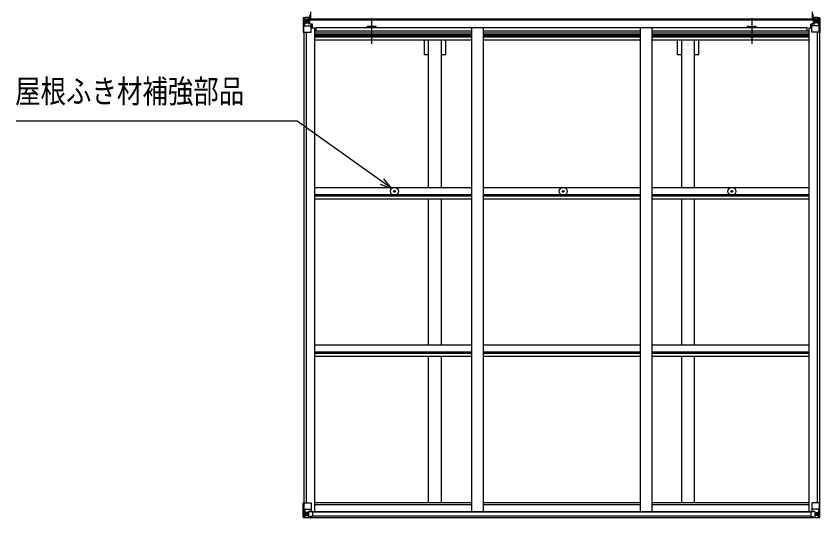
# Model space of a CAD drawing. Units: millimetres, scale not verified. Extents: x -12615 to 12615, y -8911 to 8915.
# Drawn here: x -2558 to 853, y 692 to 2820 of the extents above; entities that cross this region are included whole.
import ezdxf
from ezdxf.enums import TextEntityAlignment as Align

# ---------------------------------------------------------------- set-up
doc = ezdxf.new("R2010")
doc.units = ezdxf.units.MM
doc.header["$LTSCALE"] = 50
for name, color, linetype in [('0-4_YKK_12', 2, 'Continuous'), ('0-5_YKK_13', 4, 'Continuous'), ('0-6_YKK_A1', 4, 'Continuous'), ('0-7_YKK_D', 6, 'Continuous')]:
    doc.layers.add(name, color=color, linetype=linetype)
doc.styles.add('ＭＳ ゴシック', font='')
doc.styles.get('ＭＳ ゴシック').set_extended_font_data('MS Gothic')

msp = doc.modelspace()

# ---------------------------------------------------------------- linework, layer by layer
at = {"layer": '0-4_YKK_12'}
for p, q in [((-1049.44, 2811.44), (-1049.44, 2702.67)), ((563.56, 2811.44), (563.56, 2702.67))]:
    msp.add_line(p, q, dxfattribs=at)
at = {"layer": '0-5_YKK_13'}
for p, q in [((-1338.94, 2811.98), (-1338.94, 2811.94)), ((-1338, 2812.98), (-1338, 2812.98)), ((-1338, 2812.94), (-1338, 2812.98)), ((-1329.03, 2813.37), (-1336.96, 2812.89)), ((-1336.1, 2811.92), (-1336.1, 2811.86)), ((-1336.1, 2751.27), (-1336.1, 2811.86)), ((-1332.13, 2808.48), (-1334.86, 2812.15)), ((-1331.27, 2804.97), (-1328.94, 2805.03)), ((-1331.27, 2791.5), (-1331.27, 2804.97)), ((-1316.94, 2814.16), (-1328.94, 2813.37)), ((-1328.94, 2805.03), (-1316.94, 2805.03)), ((-1323.46, 2797.83), (-1323.46, 2796.87)), ((-1317.94, 2805.03), (-1316.94, 2805.03)), ((-1310.44, 2814.67), (-1316.94, 2814.27)), ((-1316.94, 2788.17), (-1316.94, 2814.27)), ((-1316.94, 2813.39), (-1310.44, 2813.78)), ((-1315.44, 2808.56), (-1316.94, 2808.56)), ((-1315.44, 2805.03), (-1316.94, 2805.03)), ((-1310.44, 2812.86), (-1315.44, 2812.77)), ((-1314.94, 2808.2), (-1315.44, 2808.2)), ((-1311.44, 2803.27), (-1315.44, 2803.27)), ((-1315.33, 2806.9), (-1311.44, 2806.9)), ((-1314.95, 2807.11), (-1314.95, 2807.28)), ((-1314.95, 2807.28), (-1314.94, 2807.28)), ((-1314.94, 2809.23), (-1314.94, 2807.28)), ((-1307.44, 2809.23), (-1314.94, 2809.23)), ((-1307.44, 2809.2), (-1314.94, 2809.2)), ((-1314.94, 2808.2), (-1307.44, 2808.2)), ((-1307.44, 2807.34), (-1314.94, 2807.28)), ((-1311.44, 2787.17), (-1311.44, 2807.14)), ((-1310.44, 2813.78), (-1310.44, 2814.67)), ((-1310.44, 2813.27), (-1310.44, 2813.78)), ((-1310.44, 2813.27), (-1310.44, 2812.86)), ((-1310.44, 2812.86), (-1310.44, 2812.04)), ((-1309.94, 2811.23), (-1309.94, 2828.23)), ((-1309.94, 2812.48), (-1307.44, 2812.48)), ((-1309.94, 2812.26), (-1307.44, 2812.26)), ((-1309.94, 2811.23), (-1307.44, 2811.23)), ((-1308.44, 2811.23), (-1308.44, 2828.23)), ((-1307.44, 2811.23), (-1307.44, 2828.23)), ((821.56, 2811.23), (821.56, 2828.23)), ((824.06, 2812.48), (821.56, 2812.48)), ((824.06, 2812.26), (821.56, 2812.26)), ((824.06, 2811.23), (821.56, 2811.23)), ((821.56, 2809.23), (829.06, 2809.23)), ((821.56, 2809.2), (829.06, 2809.2)), ((829.06, 2808.2), (821.56, 2808.2)), ((821.56, 2807.34), (829.06, 2807.28)), ((822.56, 2811.23), (822.56, 2828.23)), ((824.06, 2811.23), (824.06, 2828.23)), ((824.56, 2814.67), (831.06, 2814.27)), ((824.56, 2813.78), (824.56, 2814.67)), ((831.06, 2813.39), (824.56, 2813.78)), ((824.56, 2813.27), (824.56, 2813.78)), ((824.56, 2813.27), (824.56, 2812.86)), ((824.56, 2812.86), (829.56, 2812.77)), ((824.56, 2812.86), (824.56, 2812.04)), ((825.56, 2787.17), (825.56, 2807.14)), ((829.45, 2806.9), (825.56, 2806.9)), ((825.56, 2803.27), (829.56, 2803.27)), ((829.06, 2809.23), (829.06, 2807.28)), ((829.06, 2808.2), (829.56, 2808.2)), ((829.06, 2807.11), (829.06, 2807.28)), ((829.06, 2807.28), (829.06, 2807.28)), ((829.56, 2808.56), (831.06, 2808.56)), ((829.56, 2805.03), (831.06, 2805.03)), ((831.06, 2788.17), (831.06, 2814.27)), ((831.06, 2814.16), (843.06, 2813.37)), ((832.06, 2805.03), (831.06, 2805.03)), ((843.06, 2805.03), (831.06, 2805.03)), ((837.58, 2797.83), (837.58, 2796.87)), ((845.39, 2804.97), (843.06, 2805.03)), ((843.15, 2813.37), (851.07, 2812.89)), ((845.39, 2791.5), (845.39, 2804.97)), ((846.25, 2808.48), (848.98, 2812.15)), ((850.21, 2811.92), (850.22, 2811.86)), ((850.22, 2751.27), (850.22, 2811.86)), ((852.12, 2812.98), (852.12, 2812.98)), ((852.12, 2812.94), (852.12, 2812.98)), ((853.06, 2811.98), (853.06, 2811.94)), ((-1335.55, 2778.15), (-1331.41, 2790.24)), ((-1335.55, 2778.15), (-1328.94, 2777.94)), ((-1328.94, 2791.47), (-1331.27, 2791.5)), ((-1328.94, 2791.47), (-1316.94, 2791.47)), ((-1328.94, 2791.47), (-1328.94, 2791.47)), ((-1328.94, 2777.94), (-1304.94, 2777.94)), ((-1315.44, 2791.47), (-1316.94, 2791.47)), ((-1316.11, 2787.91), (-1305.77, 2786.26)), ((-1316.11, 2787.28), (-1316.11, 2787.91)), ((-1305.77, 2785.63), (-1316.11, 2787.28)), ((-1311.44, 2795.07), (-1315.44, 2795.07)), ((-1305.77, 2786.26), (-1305.77, 2785.63)), ((-1305.49, 2786.18), (-1301.44, 2786.15)), ((-1304.94, 2752.27), (-1304.94, 2785.37)), ((-1300.44, 2774.27), (-1304.94, 2774.27)), ((-1300.44, 2786.14), (-1301.44, 2786.15)), ((-1301.44, 2784.41), (-1300.44, 2784.42)), ((-1300.44, 2769.92), (-1300.44, 2786.14)), ((814.56, 2786.14), (815.56, 2786.15)), ((814.56, 2769.92), (814.56, 2786.14)), ((815.56, 2784.41), (814.56, 2784.42)), ((814.56, 2774.27), (819.06, 2774.27)), ((819.61, 2786.18), (815.56, 2786.15)), ((819.06, 2752.27), (819.06, 2785.37)), ((843.06, 2777.94), (819.06, 2777.94)), ((830.23, 2787.91), (819.89, 2786.26)), ((819.89, 2785.63), (830.23, 2787.28)), ((819.89, 2786.26), (819.89, 2785.63)), ((825.56, 2795.07), (829.56, 2795.07)), ((829.56, 2791.47), (831.06, 2791.47)), ((830.23, 2787.28), (830.23, 2787.91)), ((843.06, 2791.47), (831.06, 2791.47)), ((843.06, 2791.47), (845.39, 2791.5)), ((843.06, 2791.47), (843.06, 2791.47)), ((849.67, 2778.15), (843.06, 2777.94)), ((849.67, 2778.15), (845.53, 2790.24)), ((-1336.1, 2751.27), (-1305.94, 2751.27)), ((850.22, 2751.27), (820.06, 2751.27)), ((-954.36, 2076.96), (-953.26, 2076.98)), ((-954.36, 2075.96), (-953.26, 2075.94)), ((-953.26, 2076.98), (-952.74, 2077.08)), ((-953.26, 2075.94), (-952.74, 2075.84)), ((-952.64, 2077.59), (-952.74, 2077.08)), ((-952.64, 2075.32), (-952.74, 2075.84)), ((-952.62, 2078.7), (-952.64, 2077.59)), ((-952.62, 2074.21), (-952.64, 2075.32)), ((-951.62, 2078.7), (-951.6, 2077.59)), ((-951.62, 2074.21), (-951.6, 2075.32)), ((-951.6, 2077.59), (-951.5, 2077.08)), ((-951.6, 2075.32), (-951.5, 2075.84)), ((-950.98, 2076.98), (-951.5, 2077.08)), ((-950.98, 2075.94), (-951.5, 2075.84)), ((-949.87, 2076.96), (-950.98, 2076.98)), ((-949.87, 2075.96), (-950.98, 2075.94)), ((-238.36, 2076.96), (-237.26, 2076.98)), ((-238.36, 2075.96), (-237.26, 2075.94)), ((-237.26, 2076.98), (-236.74, 2077.08)), ((-237.26, 2075.94), (-236.74, 2075.84)), ((-236.64, 2077.59), (-236.74, 2077.08)), ((-236.64, 2075.32), (-236.74, 2075.84)), ((-236.62, 2078.7), (-236.64, 2077.59)), ((-236.62, 2074.21), (-236.64, 2075.32)), ((-235.62, 2078.7), (-235.6, 2077.59)), ((-235.62, 2074.21), (-235.6, 2075.32)), ((-235.6, 2077.59), (-235.5, 2077.08)), ((-235.6, 2075.32), (-235.5, 2075.84)), ((-234.98, 2076.98), (-235.5, 2077.08)), ((-234.98, 2075.94), (-235.5, 2075.84)), ((-233.87, 2076.96), (-234.98, 2076.98)), ((-233.87, 2075.96), (-234.98, 2075.94)), ((477.64, 2076.96), (478.74, 2076.98)), ((477.64, 2075.96), (478.74, 2075.94)), ((478.74, 2076.98), (479.26, 2077.08)), ((478.74, 2075.94), (479.26, 2075.84)), ((479.36, 2077.59), (479.26, 2077.08)), ((479.36, 2075.32), (479.26, 2075.84)), ((479.38, 2078.7), (479.36, 2077.59)), ((479.38, 2074.21), (479.36, 2075.32)), ((480.38, 2078.7), (480.4, 2077.59)), ((480.38, 2074.21), (480.4, 2075.32)), ((480.4, 2077.59), (480.5, 2077.08)), ((480.4, 2075.32), (480.5, 2075.84)), ((481.02, 2076.98), (480.5, 2077.08)), ((481.02, 2075.94), (480.5, 2075.84)), ((482.13, 2076.96), (481.02, 2076.98)), ((482.13, 2075.96), (481.02, 2075.94)), ((-1338.94, 755.29), (-1305.94, 755.29)), ((-1338.94, 694.58), (-1338.94, 755.29)), ((-1336.1, 755.29), (-1336.1, 694.71)), ((-1304.94, 754.29), (-1304.94, 721.2)), ((819.06, 754.29), (819.06, 721.2)), ((853.06, 755.29), (820.06, 755.29)), ((850.22, 755.29), (850.22, 694.71)), ((853.06, 694.58), (853.06, 755.29)), ((-1335.55, 728.41), (-1328.94, 728.63)), ((-1335.55, 728.41), (-1331.41, 716.33)), ((-1328.94, 728.63), (-1304.94, 728.63)), ((-1316.94, 719.08), (-1310.44, 719.08)), ((-1316.94, 719.08), (-1316.94, 692.29)), ((-1305.77, 720.94), (-1316.11, 719.28)), ((-1316.11, 719.28), (-1316.11, 719.08)), ((-1313.42, 719.08), (-1305.77, 720.3)), ((-1310.44, 719.08), (-1301.44, 719.05)), ((-1305.77, 720.3), (-1305.77, 720.94)), ((-1300.44, 718.14), (-1300.44, 697.98)), ((814.56, 718.14), (814.56, 697.98)), ((824.56, 719.08), (815.56, 719.05)), ((843.06, 728.63), (819.06, 728.63)), ((819.89, 720.94), (830.23, 719.28)), ((819.89, 720.3), (819.89, 720.94)), ((827.54, 719.08), (819.89, 720.3)), ((831.06, 719.08), (824.56, 719.08)), ((830.23, 719.28), (830.23, 719.08)), ((831.06, 719.08), (831.06, 692.29)), ((849.67, 728.41), (843.06, 728.63)), ((849.67, 728.41), (845.53, 716.33)), ((-1338, 693.63), (-1338, 693.58)), ((-1329.03, 693.2), (-1336.95, 693.67)), ((-1336.09, 694.64), (-1336.1, 694.71)), ((-1332.13, 698.08), (-1334.86, 694.42)), ((-1328.94, 715.09), (-1331.27, 715.06)), ((-1331.27, 715.06), (-1331.27, 701.59)), ((-1331.27, 701.59), (-1328.94, 701.53)), ((-1328.94, 715.09), (-1328.94, 715.09)), ((-1316.94, 715.09), (-1328.94, 715.09)), ((-1328.94, 701.54), (-1316.94, 701.54)), ((-1316.94, 692.41), (-1328.94, 693.19)), ((-1324.42, 708.73), (-1324.42, 709.69)), ((-1310.44, 691.9), (-1310.44, 697.84)), ((-1301.44, 697.27), (-1310.44, 697.21)), ((815.56, 697.27), (824.56, 697.21)), ((824.56, 691.9), (824.56, 697.84)), ((831.06, 715.09), (843.06, 715.09)), ((843.06, 701.54), (831.06, 701.54)), ((831.06, 692.41), (843.06, 693.19)), ((838.54, 708.73), (838.54, 709.69)), ((843.06, 715.09), (843.06, 715.09)), ((843.06, 715.09), (845.39, 715.06)), ((845.39, 701.59), (843.06, 701.53)), ((843.15, 693.2), (851.07, 693.67)), ((845.39, 715.06), (845.39, 701.59)), ((846.25, 698.08), (848.98, 694.42)), ((850.21, 694.64), (850.22, 694.71)), ((852.12, 693.63), (852.12, 693.58))]:
    msp.add_line(p, q, dxfattribs=at)
for points in [[(-1338.94, 2811.94), (-1338.94, 2751.27), (-1336.1, 2751.27)], [(-1338, 2812.98), (-1328.94, 2813.54), (-1316.94, 2814.27)], [(-1325.38, 2798.79), (-1326.34, 2798.79), (-1326.34, 2799.75), (-1325.38, 2799.75)], [(-1324.42, 2800.71), (-1324.42, 2801.67), (-1323.46, 2801.67), (-1323.46, 2800.71)], [(-1323.46, 2796.87), (-1324.42, 2796.87), (-1324.42, 2797.83)], [(-1322.5, 2799.75), (-1321.54, 2799.75), (-1321.54, 2798.79), (-1322.5, 2798.79)], [(-1310.44, 2813.27), (-1315.44, 2813.27), (-1315.44, 2787.81)], [(-1307.44, 2807.18), (-1314.94, 2807.11), (-1314.95, 2807.11)], [(821.56, 2807.18), (829.06, 2807.11), (829.06, 2807.11)], [(824.56, 2813.27), (829.56, 2813.27), (829.56, 2787.81)], [(852.12, 2812.98), (843.06, 2813.54), (831.06, 2814.27)], [(836.62, 2799.75), (835.66, 2799.75), (835.66, 2798.79), (836.62, 2798.79)], [(838.54, 2800.71), (838.54, 2801.67), (837.58, 2801.67), (837.58, 2800.71)], [(837.58, 2796.87), (838.54, 2796.87), (838.54, 2797.83)], [(839.5, 2798.79), (840.46, 2798.79), (840.46, 2799.75), (839.5, 2799.75)], [(853.06, 2811.94), (853.06, 2751.27), (850.22, 2751.27)], [(-1301.44, 2786.15), (-1301.44, 2784.41), (-1304.94, 2784.4)], [(815.56, 2786.15), (815.56, 2784.41), (819.06, 2784.4)], [(-1338, 693.58), (-1328.94, 693.03), (-1310.44, 691.9)], [(-1325.38, 706.81), (-1326.34, 706.81), (-1326.34, 707.77), (-1325.38, 707.77)], [(-1324.42, 709.69), (-1323.46, 709.69), (-1323.46, 708.73)], [(-1323.46, 705.85), (-1323.46, 704.89), (-1324.42, 704.89), (-1324.42, 705.85)], [(-1322.5, 707.77), (-1321.54, 707.77), (-1321.54, 706.81), (-1322.5, 706.81)], [(-1300.44, 697.98), (-1300.45, 697.88), (-1310.44, 697.84)], [(814.56, 697.98), (814.57, 697.88), (824.56, 697.84)], [(852.12, 693.58), (843.06, 693.03), (824.56, 691.9)], [(836.62, 707.77), (835.66, 707.77), (835.66, 706.81), (836.62, 706.81)], [(838.54, 709.69), (837.58, 709.69), (837.58, 708.73)], [(837.58, 705.85), (837.58, 704.89), (838.54, 704.89), (838.54, 705.85)], [(839.5, 706.81), (840.46, 706.81), (840.46, 707.77), (839.5, 707.77)]]:
    msp.add_lwpolyline(points, dxfattribs=at)
for centre, radius in [((-1323.94, 2799.27), 5.3), ((838.06, 2799.27), 5.3), ((-952.12, 2076.46), 17), ((-236.12, 2076.46), 17), ((479.88, 2076.46), 17), ((-952.12, 2076.46), 4), ((-236.12, 2076.46), 4), ((479.88, 2076.46), 4), ((-1323.94, 707.29), 5.3), ((838.06, 707.29), 5.3)]:
    msp.add_circle(centre, radius, dxfattribs=at)
for centre, radius, start, end in [((-1337.94, 2811.98), 0.999, 93.4424, 179.95083), ((-1337.94, 2811.98), 1, 93.50017, 180.00079), ((-1337.94, 2811.94), 0.999, 93.4424, 179.95083), ((-1336.79, 2825.59), 12.7, 269.24466, 275.10311), ((-1334.81, 2811.98), 1.28, 131.17831, 182.45895), ((-1325.38, 2800.71), 0.96, 270, 0), ((-1325.38, 2797.83), 0.96, 0, 90), ((-1322.5, 2800.71), 0.96, 180, 270), ((-1322.5, 2797.83), 0.96, 90, 180), ((-1314.94, 2809.73), 0.5, 179.99802, 269.99691), ((-1314.94, 2809.7), 0.5, 180.00109, 270.00109), ((-1314.94, 2806.77), 0.5, 90.52895, 180.04464), ((-1314.93, 2806.6), 0.513, 91.88028, 181.04707), ((829.06, 2809.73), 0.5, 270.00309, 0.00198), ((829.06, 2809.7), 0.5, 269.99891, 359.99891), ((829.06, 2806.77), 0.5, 359.95536, 89.47105), ((829.05, 2806.6), 0.513, 358.95293, 88.11972), ((836.62, 2800.71), 0.96, 270, 0), ((836.62, 2797.83), 0.96, 0, 90), ((839.5, 2800.71), 0.96, 180, 270), ((839.5, 2797.83), 0.96, 90, 180), ((848.93, 2811.98), 1.28, 357.54105, 48.82169), ((850.91, 2825.59), 12.7, 264.89689, 270.75534), ((852.06, 2811.98), 0.999, 0.04917, 86.5576), ((852.06, 2811.98), 1, 359.99921, 86.49983), ((852.06, 2811.94), 0.999, 0.04917, 86.5576), ((-1316, 2788.85), 0.937, 182.32209, 263.26766), ((-1316, 2788.21), 0.937, 182.32209, 263.26766), ((-1305.88, 2785.33), 0.937, 2.32209, 83.26766), ((-1305.88, 2784.7), 0.937, 2.32209, 83.26766), ((820, 2785.33), 0.937, 96.73234, 177.67791), ((820, 2784.7), 0.937, 96.73234, 177.67791), ((830.12, 2788.85), 0.937, 276.73234, 357.67791), ((830.12, 2788.21), 0.937, 276.73234, 357.67791), ((-1305.94, 2752.27), 1, 270, 0), ((820.06, 2752.27), 1, 180, 270), ((-952.12, 2076.46), 2.3, 167.44414, 192.55586), ((-952.12, 2076.46), 2.3, 77.44414, 102.55586), ((-952.12, 2076.46), 2.3, 257.44414, 282.55586), ((-952.12, 2076.46), 2.3, 347.44414, 12.55586), ((-236.12, 2076.46), 2.3, 167.44414, 192.55586), ((-236.12, 2076.46), 2.3, 77.44414, 102.55586), ((-236.12, 2076.46), 2.3, 257.44414, 282.55586), ((-236.12, 2076.46), 2.3, 347.44414, 12.55586), ((479.88, 2076.46), 2.3, 167.44414, 192.55586), ((479.88, 2076.46), 2.3, 77.44414, 102.55586), ((479.88, 2076.46), 2.3, 257.44414, 282.55586), ((479.88, 2076.46), 2.3, 347.44414, 12.55586), ((-1305.94, 754.29), 1, 0, 90), ((820.06, 754.29), 1, 90, 180), ((-1316, 718.35), 0.937, 96.73234, 129.06602), ((-1305.88, 721.87), 0.937, 276.73234, 357.67791), ((-1305.88, 721.23), 0.937, 276.73234, 357.67791), ((820, 721.87), 0.937, 182.32209, 263.26766), ((820, 721.23), 0.937, 182.32209, 263.26766), ((830.12, 718.35), 0.937, 50.93398, 83.26766), ((-1337.94, 694.62), 0.999, 180.04917, 266.5576), ((-1337.94, 694.58), 0.999, 180.04917, 266.5576), ((-1337.94, 694.58), 1, 179.99921, 266.49983), ((-1336.79, 680.97), 12.7, 84.89689, 90.75534), ((-1334.81, 694.59), 1.28, 177.54105, 228.82169), ((-1325.38, 708.73), 0.96, 270, 0), ((-1325.38, 705.85), 0.96, 0, 90), ((-1322.5, 708.73), 0.96, 180, 270), ((-1322.5, 705.85), 0.96, 90, 180), ((836.62, 708.73), 0.96, 270, 0), ((836.62, 705.85), 0.96, 0, 90), ((839.5, 708.73), 0.96, 180, 270), ((839.5, 705.85), 0.96, 90, 180), ((848.93, 694.59), 1.28, 311.17831, 2.45895), ((850.91, 680.97), 12.7, 89.24466, 95.10311), ((852.06, 694.62), 0.999, 273.4424, 359.95083), ((852.06, 694.58), 0.999, 273.4424, 359.95083), ((852.06, 694.58), 1, 273.50017, 0.00079)]:
    msp.add_arc(centre, radius, start, end, dxfattribs=at)
for centre, major_axis, ratio, start_param, end_param in [((-1137, 2825.29), (201, 12.36), 0.060933, 3.1373463, 3.1378449), ((-1336, 2813.06), (2, 0.12), 0.060933, 3.1378449, 4.2119296), ((-1335.81, 2809.96), (-0.02, 3), 0.466854, 5.5234897, 6.1575023), ((-1334.14, 2804.89), (0.03, 5), 0.573921, 4.7320603, 5.5159136), ((-1410.69, 2805.03), (81.75, 0), 0.061163, 0, 0.0007725), ((924.81, 2805.03), (-81.75, 0), 0.061163, 6.2824128, 6.2831853), ((848.26, 2804.89), (-0.03, 5), 0.573921, 0.7672717, 1.551125), ((849.93, 2809.96), (0.02, 3), 0.466854, 0.125683, 0.7596956), ((850.12, 2813.06), (-2, 0.12), 0.060933, 2.0712557, 3.1453404), ((651.12, 2825.29), (-201, 12.36), 0.060933, 3.1453404, 3.145839), ((-1334.83, 2780.5), (0.85, 2.32), 0.403757, 2.3087461, 3.2744049), ((-1332.68, 2791.52), (0, 3), 0.468246, 4.2703918, 4.7058971), ((846.8, 2791.52), (0, 3), 0.468246, 1.5772882, 2.0127935), ((848.95, 2780.5), (-0.85, 2.32), 0.403757, 3.0087805, 3.9744392), ((-1334.83, 726.06), (0.85, -2.32), 0.403757, 3.0087805, 3.9744392), ((-1332.68, 715.04), (0, -3), 0.468246, 1.5772882, 2.0127935), ((-1301.44, 718.14), (1, -0.021), 0.906239, 0.0187047, 1.589501), ((815.56, 718.14), (-1, -0.021), 0.906239, 4.6936843, 6.2644806), ((846.8, 715.04), (0, -3), 0.468246, 4.2703918, 4.7058971), ((848.95, 726.06), (-0.85, -2.32), 0.403757, 2.3087461, 3.2744049), ((-1336, 693.5), (2, -0.12), 0.060933, 2.0712557, 3.1453404), ((-1137, 681.27), (201, -12.36), 0.060933, 3.1453404, 3.145839), ((-1335.81, 696.6), (-0.02, -3), 0.466854, 0.125683, 0.7596956), ((-1334.14, 701.67), (0.03, -5), 0.573921, 0.7672717, 1.551125), ((-1410.69, 701.54), (81.75, 0), 0.061163, 6.2824128, 6.2831853), ((-1301.44, 697.98), (1, 0.012), 0.707053, 4.7036637, 6.124411), ((815.56, 697.98), (-1, 0.012), 0.707053, 0.1587743, 1.5795216), ((924.81, 701.54), (-81.75, 0), 0.061163, 0, 0.0007725), ((848.26, 701.67), (-0.03, -5), 0.573921, 4.7320603, 5.5159136), ((849.93, 696.6), (0.02, -3), 0.466854, 5.5234897, 6.1575023), ((850.12, 693.5), (-2, -0.12), 0.060933, 3.1378449, 4.2119296), ((651.12, 681.27), (-201, -12.36), 0.060933, 3.1373463, 3.1378449)]:
    msp.add_ellipse(centre, major_axis=major_axis, ratio=ratio, start_param=start_param, end_param=end_param, dxfattribs=at)
at = {"layer": '0-6_YKK_A1'}
for p, q in [((-1307.44, 2802.23), (-1307.44, 2837.23)), ((821.56, 2802.23), (821.56, 2837.23)), ((-1315.44, 2812.04), (-1309.94, 2812.04)), ((-1315.44, 2809.9), (-1307.44, 2809.9)), ((821.56, 2806.97), (-1307.44, 2806.97)), ((821.56, 2802.23), (-1307.44, 2802.23)), ((821.56, 2809.9), (829.56, 2809.9)), ((824.06, 2812.04), (829.56, 2812.04)), ((-1304.94, 2769.92), (-1291.94, 2769.92)), ((-1291.94, 2769.92), (-1291.94, 719.27)), ((-1284.44, 2756.24), (-1284.44, 2771.76)), ((-1284.44, 2771.76), (798.56, 2771.76)), ((-1036.94, 2776.11), (-1061.94, 2776.11)), ((-625.94, 2771.74), (-625.94, 719.27)), ((-575.94, 2771.74), (-575.94, 719.27)), ((90.06, 2771.74), (90.06, 719.27)), ((140.06, 2771.74), (140.06, 719.27)), ((551.06, 2776.11), (576.06, 2776.11)), ((798.56, 2756.24), (798.56, 2771.76)), ((806.06, 2769.92), (806.06, 719.27)), ((806.06, 2769.92), (819.06, 2769.92)), ((-1336.94, 2751.27), (-1336.94, 755.29)), ((-1327.24, 2751.27), (-1327.24, 755.29)), ((-625.94, 2756.24), (-1291.94, 2756.24)), ((-625.94, 2747.85), (-1291.94, 2747.85)), ((-625.94, 2739.65), (-1291.94, 2739.65)), ((-625.94, 2735.72), (-1291.94, 2735.72)), ((-625.94, 2730.64), (-1291.94, 2730.64)), ((90.06, 2756.24), (-575.94, 2756.24)), ((90.06, 2747.85), (-575.94, 2747.85)), ((90.06, 2739.65), (-575.94, 2739.65)), ((90.06, 2735.72), (-575.94, 2735.72)), ((90.06, 2730.64), (-575.94, 2730.64)), ((806.06, 2756.24), (140.06, 2756.24)), ((806.06, 2747.85), (140.06, 2747.85)), ((806.06, 2739.65), (140.06, 2739.65)), ((806.06, 2735.72), (140.06, 2735.72)), ((806.06, 2730.64), (140.06, 2730.64)), ((841.36, 2751.27), (841.36, 755.29)), ((851.06, 2751.27), (851.06, 755.29)), ((-625.94, 2717.63), (-1291.94, 2717.63)), ((-825.14, 2656.04), (-825.14, 2717.63)), ((-807.44, 2090.98), (-807.44, 2717.63)), ((-752.44, 2090.98), (-752.44, 2717.63)), ((-734.74, 2656.04), (-734.74, 2717.63)), ((90.06, 2717.63), (-575.94, 2717.63)), ((806.06, 2717.63), (140.06, 2717.63)), ((248.86, 2656.04), (248.86, 2717.63)), ((266.56, 2090.98), (266.56, 2717.63)), ((321.56, 2090.98), (321.56, 2717.63)), ((339.26, 2656.04), (339.26, 2717.63)), ((-807.44, 2656.04), (-825.14, 2656.04)), ((-734.74, 2656.04), (-752.44, 2656.04)), ((266.56, 2656.04), (248.86, 2656.04)), ((339.26, 2656.04), (321.56, 2656.04)), ((-625.94, 2090.98), (-1291.91, 2090.98)), ((90.06, 2090.98), (-575.94, 2090.98)), ((806.06, 2090.98), (140.06, 2090.98)), ((-625.94, 2061.24), (-1291.91, 2061.24)), ((-625.94, 2056.69), (-1291.91, 2056.69)), ((90.06, 2061.24), (-575.94, 2061.24)), ((90.06, 2056.69), (-575.94, 2056.69)), ((806.06, 2061.24), (140.06, 2061.24)), ((806.06, 2056.69), (140.06, 2056.69)), ((-625.94, 2043.68), (-1291.91, 2043.68)), ((-807.44, 1423.99), (-807.44, 2043.68)), ((-752.44, 1423.99), (-752.44, 2043.68)), ((90.06, 2043.68), (-575.94, 2043.68)), ((806.06, 2043.68), (140.06, 2043.68)), ((266.56, 1423.99), (266.56, 2043.68)), ((321.56, 1423.99), (321.56, 2043.68)), ((-625.94, 1423.99), (-1291.91, 1423.99)), ((90.06, 1423.99), (-575.94, 1423.99)), ((806.06, 1423.99), (140.06, 1423.99)), ((-625.94, 1394.25), (-1291.91, 1394.25)), ((-625.94, 1389.7), (-1291.91, 1389.7)), ((-625.94, 1376.69), (-1291.91, 1376.69)), ((-807.44, 755.44), (-807.44, 1376.69)), ((-752.44, 755.44), (-752.44, 1376.69)), ((90.06, 1394.25), (-575.94, 1394.25)), ((90.06, 1389.7), (-575.94, 1389.7)), ((90.06, 1376.69), (-575.94, 1376.69)), ((806.06, 1394.25), (140.06, 1394.25)), ((806.06, 1389.7), (140.06, 1389.7)), ((806.06, 1376.69), (140.06, 1376.69)), ((266.56, 755.44), (266.56, 1376.69)), ((321.56, 755.44), (321.56, 1376.69)), ((-625.94, 755.44), (-1291.94, 755.44)), ((90.06, 755.44), (-575.94, 755.44)), ((806.06, 755.44), (140.06, 755.44)), ((-1312.2, 719.27), (826.32, 719.27)), ((-1300.44, 717.01), (814.56, 717.01)), ((-625.94, 747.1), (-1291.94, 747.1)), ((90.06, 747.1), (-575.94, 747.1)), ((806.06, 747.1), (140.06, 747.1)), ((-1310.44, 693.5), (824.56, 693.5)), ((-1300.44, 701.4), (814.56, 701.4))]:
    msp.add_line(p, q, dxfattribs=at)
for centre, start, end in [((-1061.94, 2763.61), 90, 139.35169), ((-1036.94, 2763.61), 40.64831, 90), ((551.06, 2763.61), 90, 139.35169), ((576.06, 2763.61), 40.64831, 90)]:
    msp.add_arc(centre, 12.5, start, end, dxfattribs=at)
at = {"layer": '0-7_YKK_D'}
for points in [[(-963.95, 2088.67), (-1005.53, 2118.2), (-1365.15, 2373.63), (-2557.37, 2373.63)], [(-1013.44, 2107.06), (-963.95, 2088.67), (-997.61, 2129.34)]]:
    msp.add_lwpolyline(points, dxfattribs=at)

# ---------------------------------------------------------------- texts
at = {"layer": '0-7_YKK_D', "style": 'ＭＳ ゴシック', "width": 0.8}
msp.add_text('屋根ふき材補強部品', height=98.97, dxfattribs=at).set_placement((-2561.56, 2421.79), align=Align.BOTTOM_LEFT)

doc.saveas('drawing.dxf')
